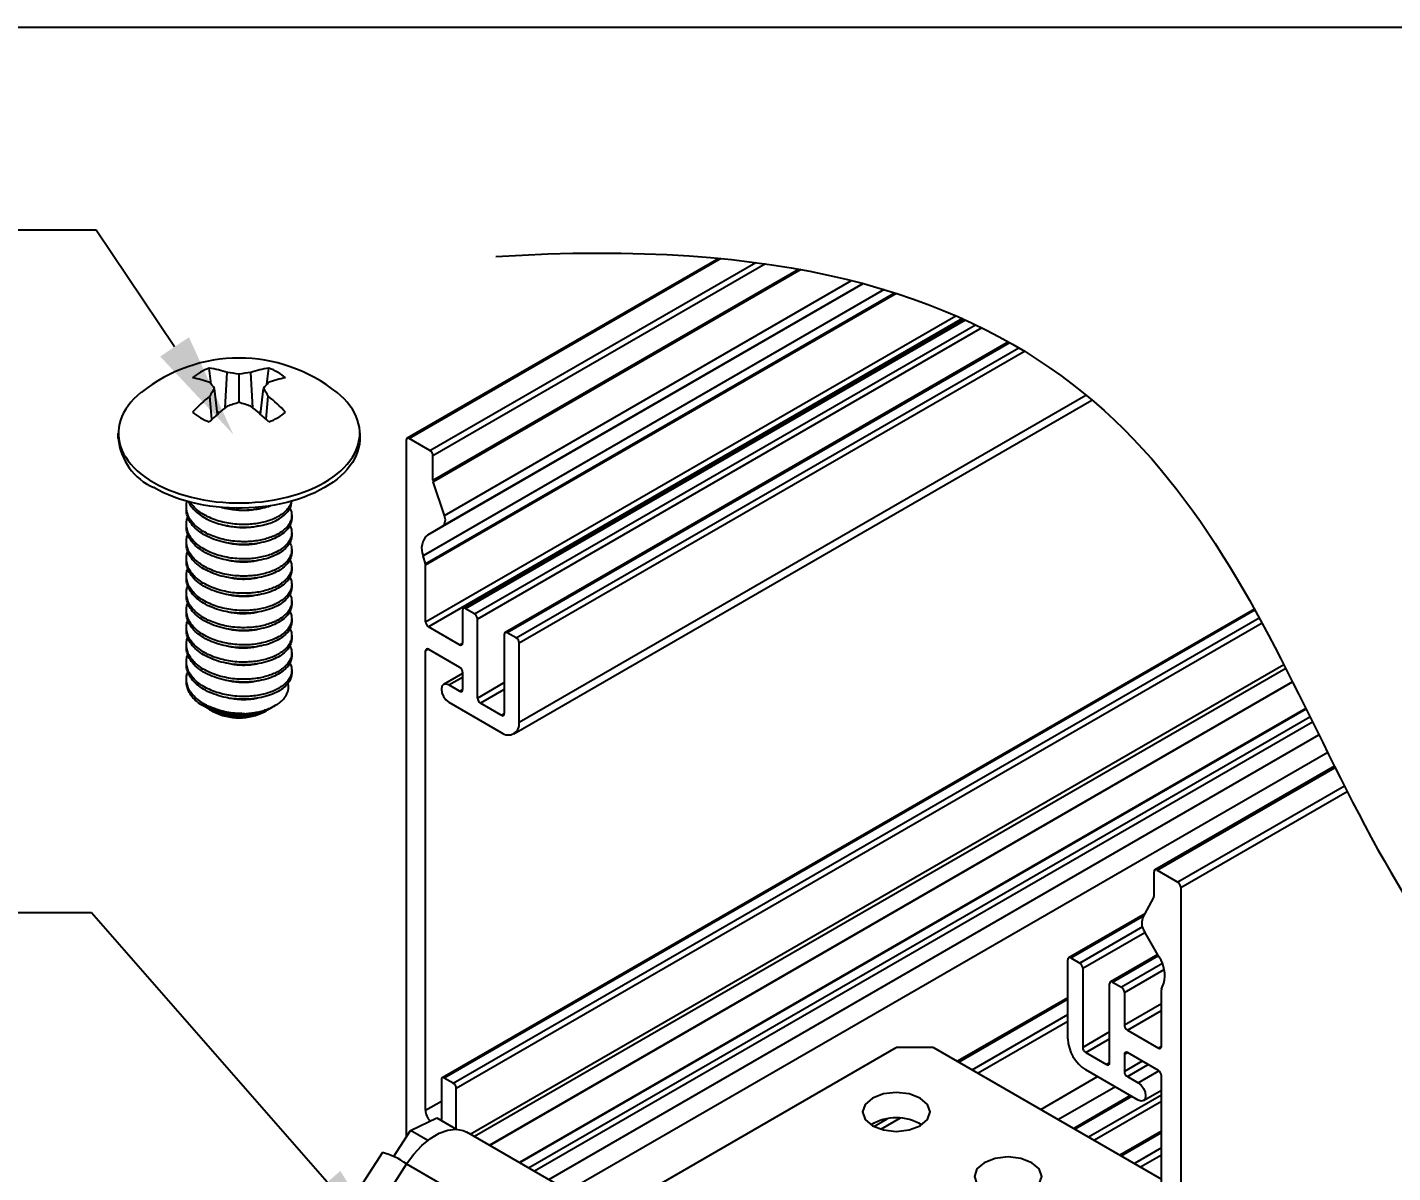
# Model space of a CAD drawing. Extents: x 0 to 10.8, y -11.1 to 0.
# Drawn here: x 2.87 to 6.111, y -2.719 to 0 of the extents above; entities that cross this region are included whole.
import ezdxf
from ezdxf import colors
from ezdxf.entities.mleader import LeaderData, LeaderLine
from ezdxf.math import Vec2, Vec3

# ---------------------------------------------------------------- set-up
doc = ezdxf.new("R2010")
doc.units = 0
doc.header["$LTSCALE"] = 0.5
doc.header["$MEASUREMENT"] = 0
for name, color, linetype in [('Brackets', 181, 'CONTINUOUS'), ('Dimension', 10, 'CONTINUOUS'), ('FAB DWG', 221, 'CONTINUOUS'), ('Hardware', 242, 'CONTINUOUS'), ('Housing', 150, 'CONTINUOUS')]:
    doc.layers.add(name, color=color, linetype=linetype)
doc.layers.add('Text-Unprinted', color=131, linetype='CONTINUOUS', plot=False)
doc.styles.get("Standard").update_dxf_attribs({"font": 'arial.ttf'})

msp = doc.modelspace()

# ---------------------------------------------------------------- linework, layer by layer
at = {"layer": 'Brackets', "transparency": 16777216}
for p, q in [((4.2489, -2.8164), (4.9328, -2.4215)), ((5.0212, -2.4215), (4.9328, -2.4215)), ((5.0212, -2.4215), (5.5621, -2.7338)), ((3.7801, -2.6183), (3.8423, -2.5886)), ((3.8423, -2.5886), (3.8895, -2.6159)), ((3.7395, -2.681), (3.7801, -2.6183)), ((3.8212, -2.642), (3.7801, -2.6183)), ((4.5367, -2.9825), (3.9135, -2.6228)), ((3.713, -2.6711), (3.328, -3.2664)), ((3.7706, -2.6981), (3.3857, -3.2933)), ((3.7706, -2.6981), (4.3938, -3.0578))]:
    msp.add_line(p, q, dxfattribs=at)
at = {"layer": 'Brackets', "transparency": 16777216, "flags": 128}
for points in [[(4.9894, -2.542), (4.9634, -2.5319), (4.9328, -2.5284), (4.9022, -2.5319), (4.8763, -2.542), (4.8589, -2.5569), (4.8528, -2.5746), (4.8589, -2.5923), (4.8763, -2.6073), (4.9022, -2.6173), (4.9328, -2.6208), (4.9634, -2.6173), (4.9894, -2.6073), (5.0067, -2.5923), (5.0128, -2.5746), (5.0067, -2.5569), (4.9894, -2.542)], [(3.7706, -2.6981), (3.7878, -2.6747), (3.8069, -2.6542), (3.8272, -2.6376), (3.8479, -2.6253), (3.8683, -2.618), (3.8876, -2.6158), (3.9049, -2.6188), (3.9135, -2.6228)], [(5.2546, -2.695), (5.2286, -2.685), (5.198, -2.6815), (5.1674, -2.685), (5.1414, -2.695), (5.1241, -2.71), (5.118, -2.7277), (5.1241, -2.7454), (5.1414, -2.7603), (5.1674, -2.7704), (5.198, -2.7739), (5.2286, -2.7704), (5.2546, -2.7603), (5.2719, -2.7454), (5.278, -2.7277), (5.2719, -2.71), (5.2546, -2.695)]]:
    msp.add_lwpolyline(points, dxfattribs=at)
at = {"layer": 'Brackets', "transparency": 16777216}
for centre, radius, start, end in [((4.9328, -2.7033), 0.1151, 58.5387, 121.4613), ((3.6698, -2.8388), 0.1732, 54.3728, 75.5478)]:
    msp.add_arc(centre, radius, start, end, dxfattribs=at)
at = {"layer": 'Dimension', "transparency": 16777216}
msp.add_open_spline([(3.9821, -0.5441), (5.3314, -0.4571), (5.9307, -1.6691), (6.5299, -2.8811), (7.8792, -2.7941)], degree=3, dxfattribs=at)
at = {"layer": 'Hardware', "linetype": 'Continuous', "lineweight": 25, "transparency": 16777216}
for p, q in [((3.3068, -0.8473), (3.302, -0.8091)), ((3.439, -0.8473), (3.4437, -0.8091)), ((3.3403, -0.9032), (3.3451, -0.8195)), ((3.3729, -0.8905), (3.3729, -0.8235)), ((3.4055, -0.9032), (3.4006, -0.8195)), ((3.3219, -0.9184), (3.3148, -0.857)), ((3.4238, -0.9184), (3.4309, -0.857)), ((3.3084, -0.9305), (3.3036, -0.8755)), ((3.4373, -0.9305), (3.4421, -0.8755)), ((3.3212, -0.9122), (3.326, -0.915)), ((3.4198, -0.915), (3.4245, -0.9122)), ((3.0864, -0.9758), (3.0864, -0.9635)), ((3.6594, -0.9635), (3.6594, -0.9758)), ((3.2479, -1.1449), (3.2479, -1.1384)), ((3.4979, -1.1588), (3.4979, -1.1653)), ((3.2479, -1.1857), (3.2479, -1.1792)), ((3.2479, -1.2266), (3.2479, -1.22)), ((3.4979, -1.1996), (3.4979, -1.2061)), ((3.2479, -1.2674), (3.2479, -1.2609)), ((3.4979, -1.2404), (3.4979, -1.247)), ((3.4979, -1.2813), (3.4979, -1.2878)), ((3.2479, -1.3082), (3.2479, -1.3017)), ((3.4979, -1.3221), (3.4979, -1.3286)), ((3.2479, -1.349), (3.2479, -1.3425)), ((3.2479, -1.3899), (3.2479, -1.3833)), ((3.4979, -1.3629), (3.4979, -1.3694)), ((3.2479, -1.4307), (3.2479, -1.4242)), ((3.4979, -1.4038), (3.4979, -1.4103)), ((3.4979, -1.4446), (3.4979, -1.4511)), ((3.2479, -1.4715), (3.2479, -1.465)), ((3.4979, -1.4854), (3.4979, -1.4919)), ((3.2479, -1.5123), (3.2479, -1.5058)), ((3.2479, -1.5532), (3.2479, -1.5467)), ((3.4979, -1.5262), (3.4979, -1.5328)), ((3.2858, -1.6094), (3.2845, -1.6086)), ((3.311, -1.6239), (3.3041, -1.6199)), ((3.4588, -1.61), (3.44, -1.6209)), ((3.4384, -1.6218), (3.4348, -1.6239))]:
    msp.add_line(p, q, dxfattribs=at)
at = {"layer": 'Hardware', "linetype": 'Continuous', "lineweight": 25, "transparency": 16777216, "flags": 128}
for points in [[(3.1402, -0.867), (3.1402, -0.867), (3.1315, -0.8745), (3.1235, -0.8821), (3.1162, -0.89), (3.1097, -0.8982), (3.1039, -0.9065), (3.099, -0.915), (3.0948, -0.9236), (3.0915, -0.9324), (3.089, -0.9412), (3.0873, -0.9501), (3.0865, -0.9591), (3.0865, -0.968), (3.0873, -0.977), (3.089, -0.9859), (3.0915, -0.9947), (3.0948, -1.0034), (3.099, -1.0121), (3.1039, -1.0206), (3.1097, -1.0289), (3.1162, -1.037), (3.1235, -1.0449), (3.1315, -1.0526), (3.1402, -1.06), (3.1496, -1.0672), (3.1596, -1.074), (3.1703, -1.0805), (3.1815, -1.0866), (3.1934, -1.0924), (3.2057, -1.0979), (3.2186, -1.1029), (3.2319, -1.1075), (3.2456, -1.1117), (3.2597, -1.1155), (3.2741, -1.1188), (3.2888, -1.1216), (3.3037, -1.124), (3.3189, -1.126), (3.3342, -1.1274), (3.3496, -1.1284), (3.3651, -1.1289), (3.3806, -1.1289), (3.3961, -1.1284), (3.4115, -1.1274), (3.4269, -1.126), (3.442, -1.124), (3.457, -1.1216), (3.4717, -1.1188), (3.4861, -1.1155), (3.5002, -1.1117), (3.5139, -1.1075), (3.5272, -1.1029), (3.54, -1.0979), (3.5524, -1.0924), (3.5642, -1.0866), (3.5755, -1.0805), (3.5861, -1.074), (3.5962, -1.0672), (3.6056, -1.06), (3.6143, -1.0526), (3.6223, -1.0449), (3.6295, -1.037), (3.6361, -1.0289), (3.6418, -1.0206), (3.6467, -1.0121), (3.6509, -1.0034), (3.6542, -0.9947), (3.6567, -0.9859), (3.6584, -0.977), (3.6593, -0.968), (3.6593, -0.9591), (3.6584, -0.9501), (3.6567, -0.9412), (3.6542, -0.9324), (3.6509, -0.9236), (3.6467, -0.915), (3.6418, -0.9065), (3.6361, -0.8982), (3.6295, -0.89), (3.6223, -0.8821), (3.6143, -0.8745), (3.6056, -0.867), (3.6055, -0.867)], [(3.6594, -0.9758), (3.6593, -0.9803), (3.6584, -0.9892), (3.6567, -0.9981), (3.6542, -1.0069), (3.6509, -1.0157), (3.6467, -1.0243), (3.6418, -1.0328), (3.6361, -1.0411), (3.6295, -1.0493), (3.6223, -1.0572), (3.6143, -1.0649), (3.6056, -1.0723), (3.5962, -1.0794), (3.5861, -1.0862), (3.5755, -1.0927), (3.5642, -1.0989), (3.5524, -1.1047), (3.54, -1.1101), (3.5272, -1.1151), (3.5139, -1.1198), (3.5002, -1.124), (3.4861, -1.1277), (3.4717, -1.131), (3.457, -1.1339), (3.442, -1.1363), (3.4269, -1.1382), (3.4115, -1.1397), (3.3961, -1.1406), (3.3806, -1.1411), (3.3651, -1.1411), (3.3496, -1.1406), (3.3342, -1.1397), (3.3189, -1.1382), (3.3037, -1.1363), (3.2888, -1.1339), (3.2741, -1.131), (3.2597, -1.1277), (3.2456, -1.124), (3.2319, -1.1198), (3.2186, -1.1151), (3.2057, -1.1101), (3.1934, -1.1047), (3.1815, -1.0989), (3.1703, -1.0927)]]:
    msp.add_lwpolyline(points, dxfattribs=at)
at = {"layer": 'Hardware', "linetype": 'Continuous', "lineweight": 25, "transparency": 16777216}
for centre, radius, start, end in [((3.3729, -1.1567), 0.3715, 51.2286, 128.7714), ((3.3427, -0.9251), 0.1229, 109.3122, 130.6825), ((3.2724, -1.0271), 0.22, 70.6916, 82.248), ((3.4734, -1.0271), 0.22, 97.752, 109.3084), ((3.4031, -0.9251), 0.1229, 49.3175, 70.6878), ((3.2202, -1.0616), 0.2335, 69.0736, 79.5471), ((3.3054, -1.192), 0.3746, 79.6193, 83.9124), ((3.4404, -1.192), 0.3746, 96.0876, 100.3807), ((3.5255, -1.0616), 0.2335, 100.4529, 110.9264), ((3.0901, -1.0313), 0.2843, 37.7958, 41.3456), ((3.6341, -1.0634), 0.3802, 147.1229, 150.3833), ((3.6556, -1.0313), 0.2843, 138.6544, 142.2042), ((3.1116, -1.0634), 0.3802, 29.6167, 32.8771), ((3.5859, -1.22), 0.4454, 129.3297, 136.5472), ((3.6826, -1.3356), 0.5515, 127.7367, 133.6399), ((3.5063, -1.353), 0.4813, 106.0952, 109.5689), ((3.2394, -1.353), 0.4813, 70.4311, 73.9048), ((3.0631, -1.3356), 0.5515, 46.3601, 52.2633), ((3.1599, -1.22), 0.4454, 43.4528, 50.6703), ((3.3427, -0.8205), 0.1229, 229.3175, 250.6878), ((3.4031, -0.8205), 0.1229, 289.3122, 310.6825), ((3.2275, -0.9631), 0.1417, 185.1303, 246.1899), ((3.37, -1.453), 0.177, 237.6128, 275.4911), ((3.3729, -1.5053), 0.1338, 242.454, 297.5513)]:
    msp.add_arc(centre, radius, start, end, dxfattribs=at)
for points, knots in [([(3.4932, -1.1416), (3.4944, -1.144), (3.4972, -1.1495), (3.4983, -1.1588), (3.4969, -1.1691), (3.4923, -1.1791), (3.4847, -1.1887), (3.4743, -1.1973), (3.4622, -1.2046), (3.449, -1.2104), (3.435, -1.2149), (3.4197, -1.2182), (3.4036, -1.2204), (3.3878, -1.2212), (3.3711, -1.2209), (3.3534, -1.2192), (3.3342, -1.2155), (3.3158, -1.2101), (3.299, -1.203), (3.2841, -1.1947), (3.2714, -1.1852), (3.2611, -1.1744), (3.2535, -1.1628), (3.2488, -1.1506), (3.2476, -1.1384), (3.248, -1.1298), (3.2497, -1.1255), (3.2498, -1.1251)], [0, 0, 0, 0, 0.03074, 0.074097, 0.117454, 0.161633, 0.206092, 0.250271, 0.293628, 0.330627, 0.368282, 0.40626, 0.444213, 0.48179, 0.513226, 0.556583, 0.600762, 0.645221, 0.689399, 0.732757, 0.776114, 0.820292, 0.864752, 0.90893, 0.952287, 0.995645, 1, 1, 1, 1]), ([(3.2531, -1.126), (3.2533, -1.1268), (3.2551, -1.1316), (3.2612, -1.1401), (3.2714, -1.1508), (3.2841, -1.1604), (3.299, -1.1687), (3.3158, -1.1757), (3.3342, -1.1812), (3.3534, -1.1849), (3.3729, -1.1867), (3.3924, -1.1868), (3.4116, -1.1852), (3.4299, -1.1819), (3.4467, -1.177), (3.4616, -1.1706), (3.4743, -1.163), (3.4847, -1.1543), (3.4922, -1.1448), (3.497, -1.1348), (3.4976, -1.1279), (3.4979, -1.1245)], [0, 0, 0, 0, 0.010645, 0.066282, 0.121568, 0.175826, 0.230084, 0.28537, 0.341007, 0.396292, 0.450551, 0.504809, 0.560094, 0.615731, 0.671017, 0.725275, 0.779533, 0.834819, 0.890456, 0.945742, 1, 1, 1, 1]), ([(3.4969, -1.1247), (3.4967, -1.1259), (3.4962, -1.1305), (3.4921, -1.1383), (3.4847, -1.1478), (3.4743, -1.1565), (3.4622, -1.1637), (3.449, -1.1695), (3.435, -1.174), (3.4197, -1.1774), (3.4036, -1.1795), (3.3878, -1.1803), (3.3711, -1.18), (3.3534, -1.1784), (3.3342, -1.1747), (3.3158, -1.1692), (3.299, -1.1622), (3.2841, -1.1539), (3.2715, -1.1443), (3.2623, -1.1352), (3.2586, -1.1292), (3.2573, -1.127)], [0, 0, 0, 0, 0.019619, 0.079147, 0.139053, 0.198581, 0.257002, 0.306857, 0.357594, 0.408768, 0.459906, 0.51054, 0.552897, 0.611319, 0.670846, 0.730752, 0.79028, 0.848702, 0.907123, 0.966651, 1, 1, 1, 1]), ([(3.4932, -1.1825), (3.4944, -1.1848), (3.4972, -1.1904), (3.4983, -1.1996), (3.4969, -1.2099), (3.4923, -1.2199), (3.4847, -1.2295), (3.4743, -1.2381), (3.4622, -1.2454), (3.449, -1.2512), (3.435, -1.2557), (3.4197, -1.259), (3.4036, -1.2612), (3.3878, -1.262), (3.3711, -1.2617), (3.3534, -1.26), (3.3342, -1.2563), (3.3158, -1.2509), (3.299, -1.2439), (3.2841, -1.2355), (3.2714, -1.226), (3.2611, -1.2152), (3.2535, -1.2036), (3.2489, -1.1914), (3.2475, -1.1792), (3.2483, -1.1693), (3.2506, -1.1637), (3.2513, -1.1621)], [0, 0, 0, 0, 0.030317, 0.073078, 0.115838, 0.159409, 0.203257, 0.246827, 0.289588, 0.326078, 0.363215, 0.400671, 0.438101, 0.475161, 0.506164, 0.548925, 0.592496, 0.636343, 0.679914, 0.722675, 0.765435, 0.809006, 0.852854, 0.896424, 0.939185, 0.981946, 1, 1, 1, 1]), ([(3.4979, -1.1653), (3.4979, -1.1737), (3.4947, -1.1824), (3.482, -1.1983), (3.4725, -1.2055), (3.45, -1.217), (3.436, -1.2215), (3.4054, -1.2271), (3.3888, -1.2281), (3.3569, -1.2265), (3.3403, -1.2238), (3.3097, -1.2147), (3.2958, -1.2083), (3.2732, -1.1937), (3.2637, -1.1848), (3.251, -1.1653), (3.2479, -1.1549), (3.2479, -1.1449)], [0, 0, 0, 0, 0.125, 0.125, 0.25, 0.25, 0.375, 0.375, 0.5, 0.5, 0.625, 0.625, 0.75, 0.75, 0.875, 0.875, 1, 1, 1, 1]), ([(3.3315, -1.1392), (3.3324, -1.1395), (3.3395, -1.1416), (3.3534, -1.144), (3.3729, -1.1459), (3.3924, -1.146), (3.4116, -1.1444), (3.4298, -1.141), (3.4422, -1.1378), (3.4478, -1.1353), (3.4484, -1.1351)], [0, 0, 0, 0, 0.025213, 0.185182, 0.342178, 0.499174, 0.659143, 0.820129, 0.980099, 1, 1, 1, 1]), ([(3.4199, -1.1426), (3.418, -1.1431), (3.4117, -1.1449), (3.3999, -1.1465), (3.3861, -1.1472), (3.3721, -1.1468), (3.3585, -1.1452), (3.3486, -1.1434), (3.3439, -1.1419), (3.3437, -1.1419)], [0, 0, 0, 0, 0.086107, 0.279405, 0.471138, 0.624666, 0.806226, 0.991249, 1, 1, 1, 1]), ([(3.4979, -1.2061), (3.4979, -1.2146), (3.4947, -1.2232), (3.482, -1.2392), (3.4725, -1.2463), (3.45, -1.2578), (3.436, -1.2624), (3.4054, -1.2679), (3.3888, -1.2689), (3.3569, -1.2673), (3.3403, -1.2646), (3.3097, -1.2555), (3.2958, -1.2492), (3.2732, -1.2346), (3.2637, -1.2256), (3.251, -1.2062), (3.2479, -1.1957), (3.2479, -1.1857)], [0, 0, 0, 0, 0.125, 0.125, 0.25, 0.25, 0.375, 0.375, 0.5, 0.5, 0.625, 0.625, 0.75, 0.75, 0.875, 0.875, 1, 1, 1, 1]), ([(3.4199, -1.1834), (3.418, -1.184), (3.4117, -1.1857), (3.3999, -1.1873), (3.3861, -1.1881), (3.3721, -1.1877), (3.3585, -1.186), (3.3486, -1.1843), (3.3439, -1.1828), (3.3437, -1.1827)], [0, 0, 0, 0, 0.086107, 0.279405, 0.471138, 0.624666, 0.806226, 0.991249, 1, 1, 1, 1]), ([(3.4932, -1.2233), (3.4944, -1.2256), (3.4972, -1.2312), (3.4983, -1.2405), (3.4969, -1.2507), (3.4923, -1.2608), (3.4847, -1.2703), (3.4743, -1.279), (3.4622, -1.2862), (3.449, -1.292), (3.435, -1.2965), (3.4197, -1.2999), (3.4036, -1.302), (3.3878, -1.3028), (3.3711, -1.3025), (3.3534, -1.3008), (3.3342, -1.2972), (3.3158, -1.2917), (3.299, -1.2847), (3.2841, -1.2764), (3.2714, -1.2668), (3.2611, -1.2561), (3.2535, -1.2444), (3.2489, -1.2323), (3.2475, -1.22), (3.2483, -1.2102), (3.2506, -1.2046), (3.2513, -1.2029)], [0, 0, 0, 0, 0.030317, 0.073078, 0.115838, 0.159409, 0.203257, 0.246827, 0.289588, 0.326078, 0.363215, 0.400671, 0.438101, 0.475161, 0.506164, 0.548925, 0.592496, 0.636343, 0.679914, 0.722675, 0.765435, 0.809006, 0.852854, 0.896424, 0.939185, 0.981946, 1, 1, 1, 1]), ([(3.4979, -1.247), (3.4979, -1.2554), (3.4947, -1.2641), (3.482, -1.28), (3.4725, -1.2872), (3.45, -1.2986), (3.436, -1.3032), (3.4054, -1.3088), (3.3888, -1.3097), (3.3569, -1.3081), (3.3403, -1.3054), (3.3097, -1.2963), (3.2958, -1.29), (3.2732, -1.2754), (3.2637, -1.2664), (3.251, -1.247), (3.2479, -1.2365), (3.2479, -1.2266)], [0, 0, 0, 0, 0.125, 0.125, 0.25, 0.25, 0.375, 0.375, 0.5, 0.5, 0.625, 0.625, 0.75, 0.75, 0.875, 0.875, 1, 1, 1, 1]), ([(3.4199, -1.2242), (3.418, -1.2248), (3.4117, -1.2265), (3.3999, -1.2281), (3.3861, -1.2289), (3.3721, -1.2285), (3.3585, -1.2268), (3.3486, -1.2251), (3.3439, -1.2236), (3.3437, -1.2235)], [0, 0, 0, 0, 0.086107, 0.279405, 0.471138, 0.624666, 0.806226, 0.991249, 1, 1, 1, 1]), ([(3.4932, -1.2641), (3.4944, -1.2664), (3.4972, -1.272), (3.4983, -1.2813), (3.4969, -1.2916), (3.4923, -1.3016), (3.4847, -1.3111), (3.4743, -1.3198), (3.4622, -1.327), (3.449, -1.3329), (3.435, -1.3373), (3.4197, -1.3407), (3.4036, -1.3428), (3.3878, -1.3436), (3.3711, -1.3434), (3.3534, -1.3417), (3.3342, -1.338), (3.3158, -1.3325), (3.299, -1.3255), (3.2841, -1.3172), (3.2714, -1.3076), (3.2611, -1.2969), (3.2535, -1.2852), (3.2489, -1.2731), (3.2475, -1.2609), (3.2483, -1.251), (3.2506, -1.2454), (3.2513, -1.2437)], [0, 0, 0, 0, 0.030317, 0.073078, 0.115838, 0.159409, 0.203257, 0.246827, 0.289588, 0.326078, 0.363215, 0.400671, 0.438101, 0.475161, 0.506164, 0.548925, 0.592496, 0.636343, 0.679914, 0.722675, 0.765435, 0.809006, 0.852854, 0.896424, 0.939185, 0.981946, 1, 1, 1, 1]), ([(3.4932, -1.3049), (3.4944, -1.3073), (3.4972, -1.3128), (3.4983, -1.3221), (3.4969, -1.3324), (3.4923, -1.3424), (3.4847, -1.352), (3.4743, -1.3606), (3.4622, -1.3679), (3.449, -1.3737), (3.435, -1.3782), (3.4197, -1.3815), (3.4036, -1.3837), (3.3878, -1.3845), (3.3711, -1.3842), (3.3534, -1.3825), (3.3342, -1.3788), (3.3158, -1.3734), (3.299, -1.3664), (3.2841, -1.358), (3.2714, -1.3485), (3.2611, -1.3377), (3.2535, -1.3261), (3.2489, -1.3139), (3.2475, -1.3017), (3.2483, -1.2918), (3.2506, -1.2862), (3.2513, -1.2845)], [0, 0, 0, 0, 0.030317, 0.073078, 0.115838, 0.159409, 0.203257, 0.246827, 0.289588, 0.326078, 0.363215, 0.400671, 0.438101, 0.475161, 0.506164, 0.548925, 0.592496, 0.636343, 0.679914, 0.722675, 0.765435, 0.809006, 0.852854, 0.896424, 0.939185, 0.981946, 1, 1, 1, 1]), ([(3.4979, -1.2878), (3.4979, -1.2962), (3.4947, -1.3049), (3.482, -1.3208), (3.4725, -1.328), (3.45, -1.3394), (3.436, -1.344), (3.4054, -1.3496), (3.3888, -1.3505), (3.3569, -1.349), (3.3403, -1.3463), (3.3097, -1.3372), (3.2958, -1.3308), (3.2732, -1.3162), (3.2637, -1.3073), (3.251, -1.2878), (3.2479, -1.2774), (3.2479, -1.2674)], [0, 0, 0, 0, 0.125, 0.125, 0.25, 0.25, 0.375, 0.375, 0.5, 0.5, 0.625, 0.625, 0.75, 0.75, 0.875, 0.875, 1, 1, 1, 1]), ([(3.4199, -1.2651), (3.418, -1.2656), (3.4117, -1.2674), (3.3999, -1.2689), (3.3861, -1.2697), (3.3721, -1.2693), (3.3585, -1.2677), (3.3486, -1.2659), (3.3439, -1.2644), (3.3437, -1.2643)], [0, 0, 0, 0, 0.086107, 0.279405, 0.471138, 0.624666, 0.806226, 0.991249, 1, 1, 1, 1]), ([(3.4932, -1.3458), (3.4944, -1.3481), (3.4972, -1.3537), (3.4983, -1.3629), (3.4969, -1.3732), (3.4923, -1.3833), (3.4847, -1.3928), (3.4743, -1.4015), (3.4622, -1.4087), (3.449, -1.4145), (3.435, -1.419), (3.4197, -1.4224), (3.4036, -1.4245), (3.3878, -1.4253), (3.3711, -1.425), (3.3534, -1.4233), (3.3342, -1.4196), (3.3158, -1.4142), (3.299, -1.4072), (3.2841, -1.3989), (3.2714, -1.3893), (3.2611, -1.3785), (3.2535, -1.3669), (3.2489, -1.3548), (3.2475, -1.3425), (3.2483, -1.3327), (3.2506, -1.327), (3.2513, -1.3254)], [0, 0, 0, 0, 0.030317, 0.073078, 0.115838, 0.159409, 0.203257, 0.246827, 0.289588, 0.326078, 0.363215, 0.400671, 0.438101, 0.475161, 0.506164, 0.548925, 0.592496, 0.636343, 0.679914, 0.722675, 0.765435, 0.809006, 0.852854, 0.896424, 0.939185, 0.981946, 1, 1, 1, 1]), ([(3.4979, -1.3286), (3.4979, -1.337), (3.4947, -1.3457), (3.482, -1.3616), (3.4725, -1.3688), (3.45, -1.3803), (3.436, -1.3849), (3.4054, -1.3904), (3.3888, -1.3914), (3.3569, -1.3898), (3.3403, -1.3871), (3.3097, -1.378), (3.2958, -1.3716), (3.2732, -1.357), (3.2637, -1.3481), (3.251, -1.3286), (3.2479, -1.3182), (3.2479, -1.3082)], [0, 0, 0, 0, 0.125, 0.125, 0.25, 0.25, 0.375, 0.375, 0.5, 0.5, 0.625, 0.625, 0.75, 0.75, 0.875, 0.875, 1, 1, 1, 1]), ([(3.4199, -1.3059), (3.418, -1.3064), (3.4117, -1.3082), (3.3999, -1.3098), (3.3861, -1.3105), (3.3721, -1.3102), (3.3585, -1.3085), (3.3486, -1.3067), (3.3439, -1.3052), (3.3437, -1.3052)], [0, 0, 0, 0, 0.086107, 0.279405, 0.471138, 0.624666, 0.806226, 0.991249, 1, 1, 1, 1]), ([(3.4979, -1.3694), (3.4979, -1.3779), (3.4947, -1.3866), (3.482, -1.4025), (3.4725, -1.4096), (3.45, -1.4211), (3.436, -1.4257), (3.4054, -1.4312), (3.3888, -1.4322), (3.3569, -1.4306), (3.3403, -1.4279), (3.3097, -1.4188), (3.2958, -1.4125), (3.2732, -1.3979), (3.2637, -1.3889), (3.251, -1.3695), (3.2479, -1.359), (3.2479, -1.349)], [0, 0, 0, 0, 0.125, 0.125, 0.25, 0.25, 0.375, 0.375, 0.5, 0.5, 0.625, 0.625, 0.75, 0.75, 0.875, 0.875, 1, 1, 1, 1]), ([(3.4199, -1.3467), (3.418, -1.3473), (3.4117, -1.349), (3.3999, -1.3506), (3.3861, -1.3514), (3.3721, -1.351), (3.3585, -1.3493), (3.3486, -1.3476), (3.3439, -1.3461), (3.3437, -1.346)], [0, 0, 0, 0, 0.086107, 0.279405, 0.471138, 0.624666, 0.806226, 0.991249, 1, 1, 1, 1]), ([(3.4932, -1.3866), (3.4944, -1.3889), (3.4972, -1.3945), (3.4983, -1.4038), (3.4969, -1.414), (3.4923, -1.4241), (3.4847, -1.4336), (3.4743, -1.4423), (3.4622, -1.4495), (3.449, -1.4553), (3.435, -1.4598), (3.4197, -1.4632), (3.4036, -1.4653), (3.3878, -1.4661), (3.3711, -1.4658), (3.3534, -1.4641), (3.3342, -1.4605), (3.3158, -1.455), (3.299, -1.448), (3.2841, -1.4397), (3.2714, -1.4301), (3.2611, -1.4194), (3.2535, -1.4077), (3.2489, -1.3956), (3.2475, -1.3834), (3.2483, -1.3735), (3.2506, -1.3679), (3.2513, -1.3662)], [0, 0, 0, 0, 0.030317, 0.073078, 0.115838, 0.159409, 0.203257, 0.246827, 0.289588, 0.326078, 0.363215, 0.400671, 0.438101, 0.475161, 0.506164, 0.548925, 0.592496, 0.636343, 0.679914, 0.722675, 0.765435, 0.809006, 0.852854, 0.896424, 0.939185, 0.981946, 1, 1, 1, 1]), ([(3.4979, -1.4103), (3.4979, -1.4187), (3.4947, -1.4274), (3.482, -1.4433), (3.4725, -1.4505), (3.45, -1.4619), (3.436, -1.4665), (3.4054, -1.4721), (3.3888, -1.473), (3.3569, -1.4714), (3.3403, -1.4687), (3.3097, -1.4596), (3.2958, -1.4533), (3.2732, -1.4387), (3.2637, -1.4298), (3.251, -1.4103), (3.2479, -1.3999), (3.2479, -1.3899)], [0, 0, 0, 0, 0.125, 0.125, 0.25, 0.25, 0.375, 0.375, 0.5, 0.5, 0.625, 0.625, 0.75, 0.75, 0.875, 0.875, 1, 1, 1, 1]), ([(3.4199, -1.3875), (3.418, -1.3881), (3.4117, -1.3898), (3.3999, -1.3914), (3.3861, -1.3922), (3.3721, -1.3918), (3.3585, -1.3902), (3.3486, -1.3884), (3.3439, -1.3869), (3.3437, -1.3868)], [0, 0, 0, 0, 0.086107, 0.279405, 0.471138, 0.624666, 0.806226, 0.991249, 1, 1, 1, 1]), ([(3.4932, -1.4274), (3.4944, -1.4297), (3.4972, -1.4353), (3.4983, -1.4446), (3.4969, -1.4549), (3.4923, -1.4649), (3.4847, -1.4744), (3.4743, -1.4831), (3.4622, -1.4903), (3.449, -1.4962), (3.435, -1.5007), (3.4197, -1.504), (3.4036, -1.5061), (3.3878, -1.507), (3.3711, -1.5067), (3.3534, -1.505), (3.3342, -1.5013), (3.3158, -1.4958), (3.299, -1.4888), (3.2841, -1.4805), (3.2714, -1.4709), (3.2611, -1.4602), (3.2535, -1.4485), (3.2489, -1.4364), (3.2475, -1.4242), (3.2483, -1.4143), (3.2506, -1.4087), (3.2513, -1.407)], [0, 0, 0, 0, 0.030317, 0.073078, 0.115838, 0.159409, 0.203257, 0.246827, 0.289588, 0.326078, 0.363215, 0.400671, 0.438101, 0.475161, 0.506164, 0.548925, 0.592496, 0.636343, 0.679914, 0.722675, 0.765435, 0.809006, 0.852854, 0.896424, 0.939185, 0.981946, 1, 1, 1, 1]), ([(3.4932, -1.4683), (3.4944, -1.4706), (3.4972, -1.4761), (3.4983, -1.4854), (3.4969, -1.4957), (3.4923, -1.5057), (3.4847, -1.5153), (3.4743, -1.5239), (3.4622, -1.5312), (3.449, -1.537), (3.435, -1.5415), (3.4197, -1.5448), (3.4036, -1.547), (3.3878, -1.5478), (3.3711, -1.5475), (3.3534, -1.5458), (3.3342, -1.5421), (3.3158, -1.5367), (3.299, -1.5297), (3.2841, -1.5213), (3.2714, -1.5118), (3.2611, -1.501), (3.2535, -1.4894), (3.2489, -1.4772), (3.2475, -1.465), (3.2483, -1.4551), (3.2506, -1.4495), (3.2513, -1.4478)], [0, 0, 0, 0, 0.030317, 0.073078, 0.115838, 0.159409, 0.203257, 0.246827, 0.289588, 0.326078, 0.363215, 0.400671, 0.438101, 0.475161, 0.506164, 0.548925, 0.592496, 0.636343, 0.679914, 0.722675, 0.765435, 0.809006, 0.852854, 0.896424, 0.939185, 0.981946, 1, 1, 1, 1]), ([(3.4979, -1.4511), (3.4979, -1.4595), (3.4947, -1.4682), (3.482, -1.4841), (3.4725, -1.4913), (3.45, -1.5027), (3.436, -1.5073), (3.4054, -1.5129), (3.3888, -1.5138), (3.3569, -1.5123), (3.3403, -1.5096), (3.3097, -1.5005), (3.2958, -1.4941), (3.2732, -1.4795), (3.2637, -1.4706), (3.251, -1.4511), (3.2479, -1.4407), (3.2479, -1.4307)], [0, 0, 0, 0, 0.125, 0.125, 0.25, 0.25, 0.375, 0.375, 0.5, 0.5, 0.625, 0.625, 0.75, 0.75, 0.875, 0.875, 1, 1, 1, 1]), ([(3.4199, -1.4284), (3.418, -1.4289), (3.4117, -1.4307), (3.3999, -1.4323), (3.3861, -1.433), (3.3721, -1.4326), (3.3585, -1.431), (3.3486, -1.4292), (3.3439, -1.4277), (3.3437, -1.4277)], [0, 0, 0, 0, 0.086107, 0.279405, 0.471138, 0.624666, 0.806226, 0.991249, 1, 1, 1, 1]), ([(3.4932, -1.5091), (3.4944, -1.5114), (3.4972, -1.517), (3.4983, -1.5262), (3.4969, -1.5365), (3.4923, -1.5466), (3.4847, -1.5561), (3.4743, -1.5648), (3.4622, -1.572), (3.449, -1.5778), (3.435, -1.5823), (3.4197, -1.5857), (3.4036, -1.5878), (3.3878, -1.5886), (3.3711, -1.5883), (3.3534, -1.5866), (3.3342, -1.5829), (3.3158, -1.5775), (3.299, -1.5705), (3.2841, -1.5622), (3.2714, -1.5526), (3.2611, -1.5418), (3.2535, -1.5302), (3.2489, -1.5181), (3.2475, -1.5058), (3.2483, -1.496), (3.2506, -1.4903), (3.2513, -1.4887)], [0, 0, 0, 0, 0.030317, 0.073078, 0.115838, 0.159409, 0.203257, 0.246827, 0.289588, 0.326078, 0.363215, 0.400671, 0.438101, 0.475161, 0.506164, 0.548925, 0.592496, 0.636343, 0.679914, 0.722675, 0.765435, 0.809006, 0.852854, 0.896424, 0.939185, 0.981946, 1, 1, 1, 1]), ([(3.4979, -1.4919), (3.4979, -1.5003), (3.4947, -1.509), (3.482, -1.5249), (3.4725, -1.5321), (3.45, -1.5436), (3.436, -1.5482), (3.4054, -1.5537), (3.3888, -1.5547), (3.3569, -1.5531), (3.3403, -1.5504), (3.3097, -1.5413), (3.2958, -1.5349), (3.2732, -1.5204), (3.2637, -1.5114), (3.251, -1.492), (3.2479, -1.4815), (3.2479, -1.4715)], [0, 0, 0, 0, 0.125, 0.125, 0.25, 0.25, 0.375, 0.375, 0.5, 0.5, 0.625, 0.625, 0.75, 0.75, 0.875, 0.875, 1, 1, 1, 1]), ([(3.4199, -1.4692), (3.418, -1.4697), (3.4117, -1.4715), (3.3999, -1.4731), (3.3861, -1.4739), (3.3721, -1.4735), (3.3585, -1.4718), (3.3486, -1.4701), (3.3439, -1.4685), (3.3437, -1.4685)], [0, 0, 0, 0, 0.086107, 0.279405, 0.471138, 0.624666, 0.806226, 0.991249, 1, 1, 1, 1]), ([(3.4979, -1.5328), (3.4979, -1.5412), (3.4947, -1.5499), (3.482, -1.5658), (3.4725, -1.573), (3.45, -1.5844), (3.436, -1.589), (3.4054, -1.5945), (3.3888, -1.5955), (3.3569, -1.5939), (3.3403, -1.5912), (3.3097, -1.5821), (3.2958, -1.5758), (3.2732, -1.5612), (3.2637, -1.5522), (3.251, -1.5328), (3.2479, -1.5223), (3.2479, -1.5123)], [0, 0, 0, 0, 0.125, 0.125, 0.25, 0.25, 0.375, 0.375, 0.5, 0.5, 0.625, 0.625, 0.75, 0.75, 0.875, 0.875, 1, 1, 1, 1]), ([(3.4199, -1.51), (3.418, -1.5106), (3.4117, -1.5123), (3.3999, -1.5139), (3.3861, -1.5147), (3.3721, -1.5143), (3.3585, -1.5126), (3.3486, -1.5109), (3.3439, -1.5094), (3.3437, -1.5093)], [0, 0, 0, 0, 0.086107, 0.279405, 0.471138, 0.624666, 0.806226, 0.991249, 1, 1, 1, 1]), ([(3.3869, -1.6293), (3.3822, -1.6292), (3.3711, -1.6292), (3.3534, -1.6274), (3.3342, -1.6238), (3.3158, -1.6183), (3.299, -1.6113), (3.2841, -1.603), (3.2714, -1.5934), (3.2611, -1.5827), (3.2535, -1.571), (3.2489, -1.5589), (3.2475, -1.5467), (3.2483, -1.5368), (3.2506, -1.5312), (3.2513, -1.5295)], [0, 0, 0, 0, 0.059072, 0.140546, 0.223563, 0.307108, 0.390125, 0.471599, 0.553073, 0.63609, 0.719635, 0.802652, 0.884126, 0.9656, 1, 1, 1, 1]), ([(3.2751, -1.6025), (3.2665, -1.5956), (3.2595, -1.5875), (3.2502, -1.5706), (3.2479, -1.5617), (3.2479, -1.5532)], [0, 0, 0, 0, 0.5, 0.5, 1, 1, 1, 1]), ([(3.4199, -1.5509), (3.418, -1.5514), (3.4117, -1.5531), (3.3999, -1.5547), (3.3861, -1.5555), (3.3721, -1.5551), (3.3585, -1.5535), (3.3486, -1.5517), (3.3439, -1.5502), (3.3437, -1.5501)], [0, 0, 0, 0, 0.086107, 0.279405, 0.471138, 0.624666, 0.806226, 0.991249, 1, 1, 1, 1]), ([(3.3869, -1.6293), (3.3914, -1.6289), (3.4006, -1.6282), (3.4137, -1.6261), (3.4264, -1.6233), (3.4383, -1.6196), (3.4493, -1.6151), (3.4592, -1.61), (3.468, -1.6042), (3.4755, -1.5979), (3.4816, -1.5912), (3.486, -1.5843), (3.489, -1.5772), (3.4905, -1.57), (3.4906, -1.563), (3.4895, -1.5586), (3.489, -1.5565)], [0, 0, 0, 0, 0.0729427, 0.146118, 0.2190607, 0.2920038, 0.3651794, 0.4381219, 0.5111352, 0.584398, 0.6574113, 0.7279843, 0.7987824, 0.8693553, 0.9399845, 1, 1, 1, 1]), ([(3.4399, -1.6208), (3.4393, -1.6211), (3.4361, -1.6233), (3.4279, -1.6266), (3.4156, -1.6302), (3.4013, -1.6327), (3.3854, -1.6339), (3.3684, -1.6336), (3.3509, -1.6317), (3.335, -1.6286), (3.3209, -1.6247), (3.3087, -1.6204), (3.2968, -1.6154), (3.2895, -1.6114), (3.2858, -1.6094)], [0, 0, 0, 0, 0.018883, 0.109827, 0.203341, 0.296856, 0.396144, 0.49547, 0.596032, 0.696593, 0.771625, 0.846896, 0.921928, 1, 1, 1, 1]), ([(3.2968, -1.6151), (3.2972, -1.6155), (3.3011, -1.6186), (3.3104, -1.6235), (3.3244, -1.6294), (3.3397, -1.6337), (3.3557, -1.6364), (3.3709, -1.6375), (3.3806, -1.6372), (3.385, -1.637)], [0, 0, 0, 0, 0.021859, 0.193655, 0.363894, 0.534132, 0.698992, 0.863853, 1, 1, 1, 1]), ([(3.4199, -1.5917), (3.418, -1.5922), (3.4117, -1.594), (3.3999, -1.5956), (3.3861, -1.5963), (3.3721, -1.5959), (3.3585, -1.5943), (3.3486, -1.5925), (3.3439, -1.591), (3.3437, -1.591)], [0, 0, 0, 0, 0.086107, 0.279405, 0.471138, 0.624666, 0.806226, 0.991249, 1, 1, 1, 1]), ([(3.385, -1.637), (3.381, -1.6369), (3.3721, -1.6368), (3.3584, -1.6352), (3.3442, -1.6321), (3.334, -1.6292), (3.329, -1.627), (3.3282, -1.6266)], [0, 0, 0, 0, 0.206546, 0.450806, 0.699722, 0.95023, 1, 1, 1, 1]), ([(3.385, -1.637), (3.3891, -1.6366), (3.3983, -1.6357), (3.4121, -1.6327), (3.4252, -1.6283), (3.4341, -1.6245), (3.4378, -1.6221), (3.4383, -1.6217)], [0, 0, 0, 0, 0.206653, 0.46069, 0.722094, 0.958172, 1, 1, 1, 1])]:
    msp.add_open_spline(points, degree=3, knots=knots, dxfattribs=at)
at = {"layer": 'Housing', "transparency": 16777216}
for p, q in [((4.5116, -0.5484), (3.7716, -0.9756)), ((4.5166, -0.5489), (3.7766, -0.976)), ((3.8261, -1.0046), (4.5992, -0.5583)), ((4.622, -0.5615), (3.8332, -1.0169)), ((3.8332, -1.0748), (4.7005, -0.5741)), ((4.7061, -0.5751), (3.8339, -1.0787)), ((3.8207, -1.2048), (4.854, -0.6083)), ((4.854, -0.6083), (3.856, -1.1844)), ((3.8602, -1.1592), (4.8267, -0.6012)), ((4.9043, -0.6226), (3.81, -1.2543)), ((3.8151, -1.2735), (4.9293, -0.6303)), ((4.9329, -0.6315), (3.8155, -1.2765)), ((3.8155, -1.4109), (5.0738, -0.6845)), ((5.0898, -0.6915), (3.8226, -1.4231)), ((5.0939, -0.6934), (3.9055, -1.3795)), ((5.0972, -0.6949), (3.9105, -1.38)), ((3.9317, -1.3922), (5.1206, -0.7059)), ((5.136, -0.7134), (3.9388, -1.4045)), ((5.1993, -0.7469), (4.0045, -1.4366)), ((5.2022, -0.7486), (4.0095, -1.4371)), ((4.0307, -1.4494), (5.2234, -0.7609)), ((5.2372, -0.7692), (4.0378, -1.4616)), ((4.0378, -1.6494), (5.3829, -0.8729)), ((4.0254, -1.6769), (5.3972, -0.8849)), ((3.7695, -0.9801), (3.7695, -2.6345)), ((3.8261, -1.0046), (3.7766, -0.976)), ((3.8332, -1.0748), (3.8332, -1.0169)), ((3.8602, -1.1592), (3.8339, -1.0787)), ((3.8207, -1.2048), (3.856, -1.1844)), ((3.8151, -1.2735), (3.81, -1.2543)), ((3.8155, -1.4109), (3.8155, -1.2765)), ((5.7825, -1.381), (3.8551, -2.4936)), ((5.7839, -1.3835), (3.8601, -2.4941)), ((3.9035, -1.384), (3.9035, -1.4616)), ((3.9317, -1.3922), (3.9105, -1.38)), ((3.8964, -1.4657), (3.8226, -1.4231)), ((3.8814, -2.5063), (5.7941, -1.4021)), ((5.8009, -1.4145), (3.8884, -2.5186)), ((3.9388, -1.5923), (3.9388, -1.4045)), ((4.0025, -1.4412), (4.0025, -1.629)), ((4.0307, -1.4494), (4.0095, -1.4371)), ((3.8226, -1.4762), (3.8155, -1.4803)), ((3.8155, -2.5704), (3.8155, -1.4803)), ((3.8226, -1.4762), (3.8964, -1.5188)), ((3.8964, -1.4657), (3.9035, -1.4616)), ((4.0378, -1.6494), (4.0378, -1.4616)), ((3.9213, -2.6273), (5.8523, -1.5125)), ((5.857, -1.5217), (3.9317, -2.6332)), ((3.9035, -1.5338), (3.8583, -1.5599)), ((3.8708, -1.5611), (3.9035, -1.5423)), ((3.9035, -1.531), (3.9035, -1.5719)), ((3.9663, -2.6532), (5.8727, -1.5527)), ((3.9676, -2.654), (5.8733, -1.5539)), ((3.8964, -1.5759), (3.8708, -1.5611)), ((3.8964, -1.5759), (3.9035, -1.5719)), ((3.9388, -1.5923), (4.0025, -1.5555)), ((4.0025, -1.5719), (3.9459, -1.6045)), ((3.8708, -1.602), (3.9954, -1.6739)), ((3.9954, -1.6331), (3.9459, -1.6045)), ((5.905, -1.6172), (4.0383, -2.6948)), ((5.9055, -1.6184), (4.0396, -2.6956)), ((3.9954, -1.6331), (4.0025, -1.629)), ((4.0597, -2.7072), (5.9145, -1.6365)), ((5.9209, -1.6494), (4.0741, -2.7155)), ((4.1079, -2.735), (5.9359, -1.6797)), ((5.9566, -1.7215), (4.1544, -2.7619)), ((5.9728, -1.754), (5.5465, -2.0001)), ((5.5515, -2.0006), (5.9741, -1.7567)), ((5.9964, -1.8009), (5.601, -2.0292)), ((5.608, -2.0415), (6.0028, -1.8136)), ((5.5444, -2.0627), (5.5444, -2.0047)), ((5.5515, -2.0006), (5.601, -2.0292)), ((5.608, -2.0415), (5.608, -3.8623)), ((5.5174, -2.1158), (5.5437, -2.0658)), ((5.5238, -2.1036), (5.3418, -2.2086)), ((5.3468, -2.2091), (5.5212, -2.1085)), ((5.517, -2.1354), (5.3681, -2.2214)), ((5.3751, -2.2336), (5.5229, -2.1483)), ((5.5569, -2.2071), (5.5216, -2.1459)), ((5.5533, -2.2009), (5.4408, -2.2658)), ((5.4458, -2.2663), (5.5548, -2.2034)), ((5.3398, -2.401), (5.3398, -2.2132)), ((5.3468, -2.2091), (5.3681, -2.2214)), ((5.3751, -2.2336), (5.3751, -2.4214)), ((5.5643, -2.2224), (5.467, -2.2785)), ((5.4458, -2.2663), (5.467, -2.2785)), ((5.4741, -2.2908), (5.5685, -2.2363)), ((5.4388, -2.4582), (5.4388, -2.2704)), ((5.4741, -2.2908), (5.4741, -2.3683)), ((5.5621, -2.4191), (5.5621, -2.2848)), ((5.5625, -2.2823), (5.5676, -2.269)), ((5.3398, -2.3034), (5.0782, -2.4544)), ((5.3398, -2.3068), (5.0811, -2.4561)), ((5.5621, -2.3176), (5.4741, -2.3683)), ((5.1129, -2.4745), (5.3398, -2.3435)), ((5.3398, -2.3599), (5.1271, -2.4826)), ((5.4812, -2.3806), (5.5621, -2.3339)), ((5.4388, -2.3847), (5.3751, -2.4214)), ((5.4812, -2.3806), (5.555, -2.4232)), ((5.3822, -2.4337), (5.4388, -2.401)), ((5.5621, -2.4191), (5.555, -2.4232)), ((5.3822, -2.4337), (5.4317, -2.4623)), ((5.4388, -2.4582), (5.4317, -2.4623)), ((5.4741, -2.4377), (5.4812, -2.4337)), ((5.4741, -2.4377), (5.4741, -2.4786)), ((5.5166, -2.4541), (5.4741, -2.4786)), ((5.555, -2.4763), (5.4812, -2.4337)), ((5.4812, -2.4908), (5.5307, -2.4622)), ((3.8814, -2.5063), (3.8601, -2.4941)), ((5.2756, -2.5684), (5.4102, -2.4907)), ((5.5068, -2.5464), (5.3822, -2.4745)), ((5.4812, -2.4908), (5.5068, -2.5056)), ((5.5068, -2.5056), (5.5562, -2.4771)), ((5.5621, -3.5786), (5.5621, -2.4885)), ((3.8531, -2.4982), (3.8531, -2.5921)), ((3.8884, -2.6152), (3.8884, -2.5186)), ((5.4526, -2.5152), (5.318, -2.5929)), ((5.5193, -2.5477), (5.5621, -2.523)), ((3.8155, -2.5704), (3.8531, -2.5487)), ((5.4886, -2.5359), (5.354, -2.6136)), ((5.4915, -2.5376), (5.3569, -2.6153)), ((5.3887, -2.6337), (5.5621, -2.5336)), ((5.5621, -2.5499), (5.4028, -2.6418)), ((3.8531, -2.5921), (3.8529, -2.5947)), ((4.8797, -2.6091), (4.9107, -2.5912)), ((4.9416, -2.5897), (4.8965, -2.6158)), ((5.5621, -2.62), (5.4636, -2.6769)), ((5.4665, -2.6786), (5.5621, -2.6234)), ((5.5621, -2.6601), (5.4983, -2.697)), ((5.5124, -2.7051), (5.5621, -2.6765))]:
    msp.add_line(p, q, dxfattribs=at)
at = {"layer": 'Housing', "transparency": 16777216, "flags": 128}
for points in [[(3.8708, -1.5611), (3.864, -1.5588), (3.8583, -1.5599), (3.8544, -1.5643), (3.8531, -1.5713), (3.8544, -1.5799), (3.8583, -1.5888), (3.864, -1.5965), (3.8708, -1.602)], [(5.5068, -2.5056), (5.5136, -2.5111), (5.5193, -2.5188), (5.5232, -2.5277), (5.5245, -2.5362), (5.5232, -2.5433), (5.5193, -2.5477), (5.5136, -2.5488), (5.5068, -2.5464)]]:
    msp.add_lwpolyline(points, dxfattribs=at)
at = {"layer": 'Housing', "transparency": 16777216}
for centre, radius, start, end in [((3.7739, -0.9794), 0.00437, 50.7967, 189.214), ((3.8178, -1.0176), 0.0154, 2.6055, 57.3945), ((3.8457, -1.0746), 0.0125, 180.8303, 198.7806), ((3.8415, -1.169), 0.0211, 313.2543, 27.733), ((3.8492, -1.2369), 0.043, 131.7023, 203.9301), ((3.8036, -1.2767), 0.0119, 0.5722, 15.4036), ((3.9078, -1.3833), 0.00437, 50.7967, 189.214), ((3.9235, -1.4052), 0.0154, 2.6055, 57.3945), ((3.8309, -1.4102), 0.0154, 182.6055, 237.3945), ((4.0068, -1.4405), 0.00437, 50.7967, 189.214), ((4.0225, -1.4623), 0.0154, 2.6055, 57.3945), ((3.8198, -1.4796), 0.00437, 50.7967, 189.214), ((3.8991, -1.4623), 0.00437, 230.7967, 9.214), ((3.8881, -1.5317), 0.0154, 2.6055, 57.3945), ((3.8991, -1.5726), 0.00437, 230.7967, 9.214), ((3.9542, -1.5916), 0.0154, 182.6055, 237.3945), ((3.9981, -1.6297), 0.00437, 230.7967, 9.214), ((4.0119, -1.6536), 0.0262, 230.7967, 9.214), ((5.5487, -2.004), 0.00437, 50.7967, 189.214), ((5.5927, -2.0422), 0.0154, 2.6055, 57.3945), ((5.5378, -2.0629), 0.0066, 334.0641, 1.5682), ((5.5493, -2.1267), 0.0338, 161.2244, 214.7514), ((5.3441, -2.2125), 0.00437, 50.7967, 189.214), ((5.3598, -2.2343), 0.0154, 2.6055, 57.3945), ((5.4925, -2.2501), 0.0774, 345.8864, 33.7246), ((5.4431, -2.2697), 0.00437, 50.7967, 189.214), ((5.4588, -2.2915), 0.0154, 2.6055, 57.3945), ((5.5692, -2.2847), 0.00711, 160.0302, 180.9571), ((5.4895, -2.3676), 0.0154, 182.6055, 237.3945), ((5.4319, -2.3968), 0.0922, 182.6055, 237.3945), ((5.3905, -2.4207), 0.0154, 182.6055, 237.3945), ((5.5578, -2.4198), 0.00437, 230.7967, 9.214), ((5.4345, -2.4589), 0.00437, 230.7967, 9.214), ((5.4784, -2.4371), 0.00437, 50.7967, 189.214), ((3.8574, -2.4975), 0.00437, 50.7967, 189.214), ((5.4895, -2.4779), 0.0154, 182.6055, 237.3945), ((5.5467, -2.4892), 0.0154, 2.6055, 57.3945), ((3.8731, -2.5193), 0.0154, 2.6055, 57.3945), ((3.8569, -2.5683), 0.0415, 182.9016, 222.4471)]:
    msp.add_arc(centre, radius, start, end, dxfattribs=at)
at = {"layer": 'Text-Unprinted', "transparency": 16777216}
msp.add_lwpolyline([(0, 0), (10.8059, 0), (10.8059, -11.0544), (0, -11.0544)], close=True, dxfattribs=at)

# ---------------------------------------------------------------- leaders
at = {"layer": 'FAB DWG', "transparency": 16777216}
ml = msp.add_multileader_mtext('Standard', dxfattribs=at)
ml.set_content('HW14204', color=256)
ml.set_leader_properties()
ml.build(insert=Vec2(0, 0))
ml.multileader.update_dxf_attribs({"text_right_attachment_type": 2, "dogleg_length": 0.36, "arrow_head_size": 0.25})
ctx = ml.context
ctx.base_point, ctx.char_height, ctx.arrow_head_size, ctx.landing_gap_size, ctx.plane_origin = Vec3(0.986, -0.4809), 0.25, 0.25, 0.09, Vec3(3.3591, -0.9662)
ctx.right_attachment, ctx.text_align_type = 2, 2
notes = []
notes.append((ctx, [(1, (1, 1, 0), (3.0342, -0.4814), (-1, 0), 0.36, [(0, [(3.3591, -0.9662)], 0, [])])]))
ctx.mtext.insert, ctx.mtext.alignment, ctx.mtext.flow_direction = Vec3(2.5842, -0.3538), 3, 5
ml = msp.add_multileader_mtext('Standard', dxfattribs=at)
ml.set_content('BK01090', color=256)
ml.set_leader_properties()
ml.build(insert=Vec2(0, 0))
ml.multileader.update_dxf_attribs({"text_right_attachment_type": 2, "dogleg_length": 0.36, "arrow_head_size": 0.25})
ctx = ml.context
ctx.base_point, ctx.char_height, ctx.arrow_head_size, ctx.landing_gap_size, ctx.plane_origin = Vec3(1.0878, -2.1014), 0.25, 0.25, 0.09, Vec3(3.7469, -2.9298)
ctx.right_attachment, ctx.text_align_type = 2, 2
notes.append((ctx, [(0, (1, 1, 0), (3.0226, -2.1019), (-1, 0), 0.36, [(0, [(3.7469, -2.9298)], 0, [])])]))
ctx.mtext.insert, ctx.mtext.alignment, ctx.mtext.flow_direction = Vec3(2.5726, -1.9743), 3, 5
for ctx, leaders in notes:
    for number, flags, end, landing, length, lines in leaders:
        leader = LeaderData()
        leader.index, (leader.has_last_leader_line, leader.has_dogleg_vector, leader.attachment_direction) = number, flags
        leader.last_leader_point, leader.dogleg_vector, leader.dogleg_length = Vec3(end), Vec3(landing), length
        for number, points, colour, breaks in lines:
            line = LeaderLine()
            line.index, line.vertices, line.color, line.breaks = number, Vec3.list(points), colors.encode_raw_color(colour), breaks
            leader.lines.append(line)
        ctx.leaders.append(leader)

doc.saveas('drawing.dxf')
